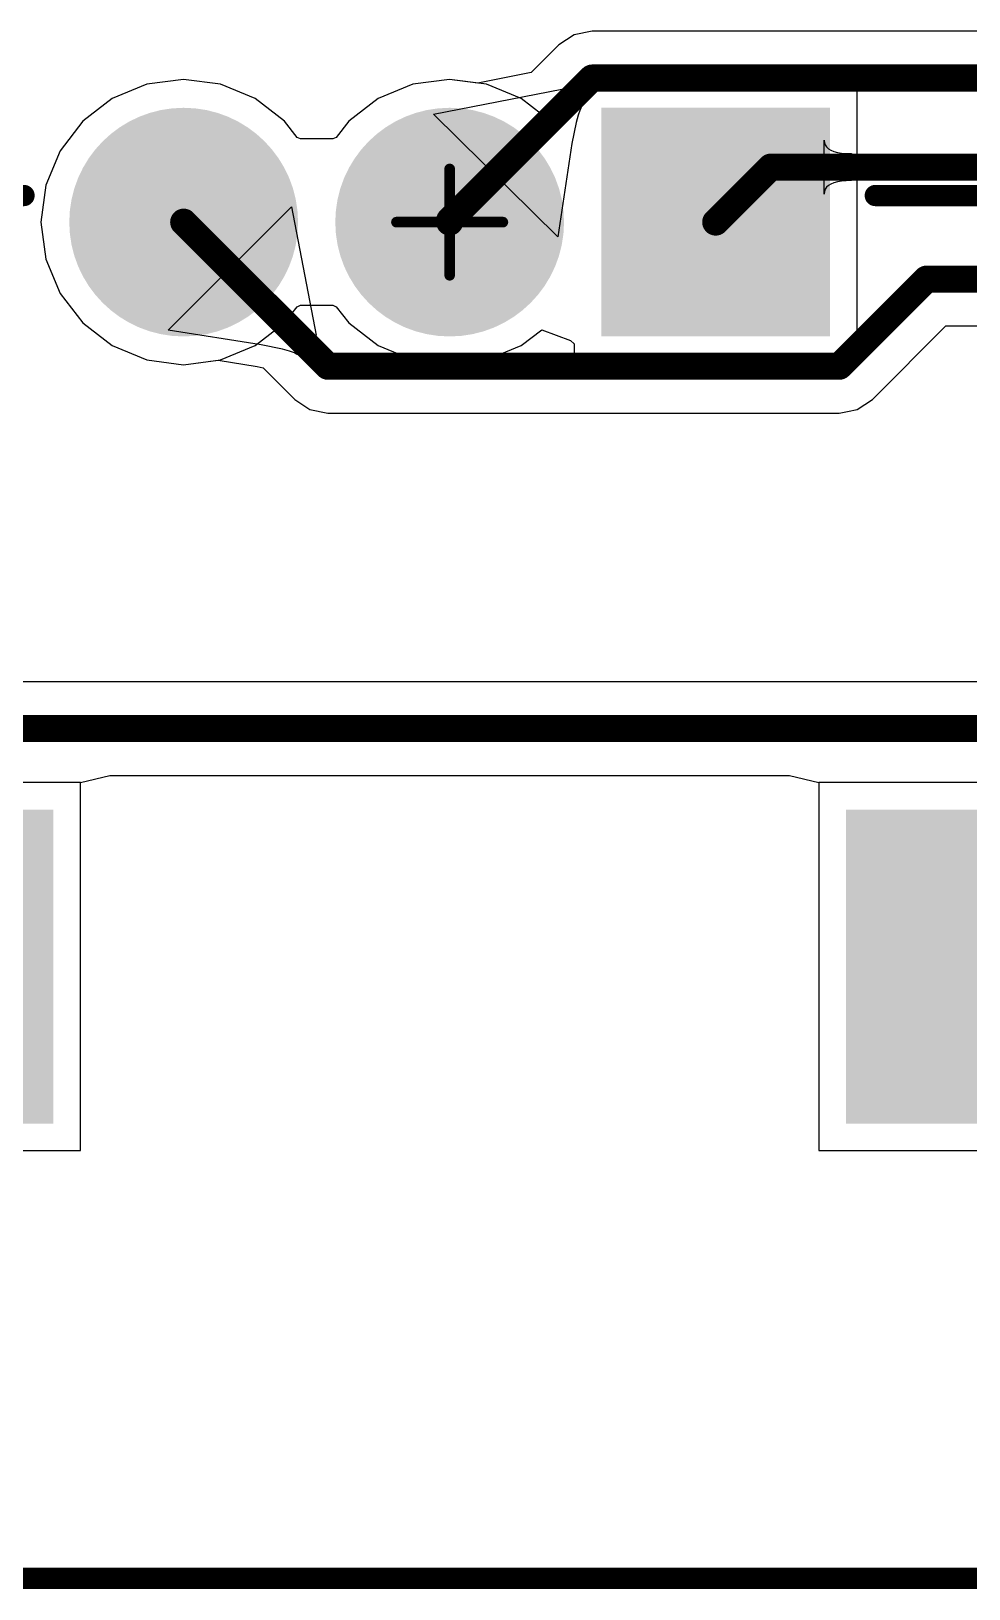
# Model space of a CAD drawing. Header units: inches. Extents: x -0.14 to 3.29, y -0.08 to 7.88.
# Drawn here: x 0.8 to 1.147, y 0.695 to 1.272 of the extents above; entities that cross this region are included whole.
import ezdxf

# ---------------------------------------------------------------- set-up
doc = ezdxf.new("R2010")
doc.units = ezdxf.units.IN
doc.header["$MEASUREMENT"] = 0
for name, color, linetype in [('Bottom Layer', 5, 'Continuous'), ('Bottom Solder', 6, 'Continuous'), ('Multi-Layer', 9, 'Continuous'), ('Pad Holes', 156, 'Continuous'), ('Top Courtyard', 56, 'Continuous'), ('Top Layer', 1, 'Continuous'), ('Top Overlay', 2, 'Continuous'), ('Top Solder', 216, 'Continuous')]:
    doc.layers.add(name, color=color, linetype=linetype)

# ---------------------------------------------------------------- blocks, each defined once
blk = doc.blocks.new('2EF88547_EDEF_4A49_A522_C215618D4BC7_281')
at = {"layer": 'Bottom Layer'}
for points in [[(-0.14862, 0.21949), (-0.2687, 0.21949), (-0.2687, 0.33169), (-0.14862, 0.33169)], [(0.14862, 0.33169), (0.2687, 0.33169), (0.2687, 0.21949), (0.14862, 0.21949)], [(-0.13878, 0.04035), (-0.05807, 0.04035), (-0.05807, -0.04036), (-0.13878, -0.04036)]]:
    blk.add_hatch(color=5, dxfattribs=at).paths.add_polyline_path(points)
h = blk.add_hatch(color=5, dxfattribs=at)
edge = h.paths.add_edge_path()
edge.add_arc((0, 0), 0.04035, 0, 360)
h = blk.add_hatch(color=5, dxfattribs=at)
edge = h.paths.add_edge_path()
edge.add_arc((0.09842, 0), 0.04035, 0, 360)
at = {"layer": 'Bottom Solder'}
for points in [[(-0.14665, 0.21752), (-0.27067, 0.21752), (-0.27067, 0.33366), (-0.14665, 0.33366)], [(0.14665, 0.33366), (0.27067, 0.33366), (0.27067, 0.21752), (0.14665, 0.21752)], [(-0.14075, 0.04232), (-0.0561, 0.04232), (-0.0561, -0.04232), (-0.14075, -0.04232)]]:
    blk.add_hatch(color=6, dxfattribs=at).paths.add_polyline_path(points)
h = blk.add_hatch(color=6, dxfattribs=at)
edge = h.paths.add_edge_path()
edge.add_arc((0, 0), 0.04232, 0, 360)
h = blk.add_hatch(color=6, dxfattribs=at)
edge = h.paths.add_edge_path()
edge.add_arc((0.09842, 0), 0.04232, 0, 360)
at = {"layer": 'Multi-Layer'}
for points in [[(-0.14862, 0.21949), (-0.2687, 0.21949), (-0.2687, 0.33169), (-0.14862, 0.33169)], [(0.14862, 0.33169), (0.2687, 0.33169), (0.2687, 0.21949), (0.14862, 0.21949)], [(-0.13878, 0.04035), (-0.05807, 0.04035), (-0.05807, -0.04036), (-0.13878, -0.04036)]]:
    blk.add_hatch(color=9, dxfattribs=at).paths.add_polyline_path(points)
h = blk.add_hatch(color=9, dxfattribs=at)
edge = h.paths.add_edge_path()
edge.add_arc((0, 0), 0.04035, 0, 360)
h = blk.add_hatch(color=9, dxfattribs=at)
edge = h.paths.add_edge_path()
edge.add_arc((0.09842, 0), 0.04035, 0, 360)
at = {"layer": 'Pad Holes'}
for points in [[(-0.16929, 0.23228), (-0.24803, 0.23228), (-0.24803, 0.3189), (-0.16929, 0.3189)], [(0.16929, 0.3189), (0.24803, 0.3189), (0.24803, 0.23228), (0.16929, 0.23228)]]:
    blk.add_hatch(color=7, dxfattribs=at).paths.add_polyline_path(points)
h = blk.add_hatch(color=7, dxfattribs=at)
edge = h.paths.add_edge_path()
edge.add_arc((-0.09843, 0), 0.02362, 0, 360)
h = blk.add_hatch(color=7, dxfattribs=at)
edge = h.paths.add_edge_path()
edge.add_arc((0, 0), 0.02362, 0, 360)
h = blk.add_hatch(color=7, dxfattribs=at)
edge = h.paths.add_edge_path()
edge.add_arc((0.09842, 0), 0.02362, 0, 360)
at = {"layer": 'Top Layer'}
for points in [[(-0.14862, 0.21949), (-0.2687, 0.21949), (-0.2687, 0.33169), (-0.14862, 0.33169)], [(0.14862, 0.33169), (0.2687, 0.33169), (0.2687, 0.21949), (0.14862, 0.21949)], [(-0.13878, 0.04035), (-0.05807, 0.04035), (-0.05807, -0.04036), (-0.13878, -0.04036)]]:
    blk.add_hatch(color=1, dxfattribs=at).paths.add_polyline_path(points)
h = blk.add_hatch(color=1, dxfattribs=at)
edge = h.paths.add_edge_path()
edge.add_arc((0, 0), 0.04035, 0, 360)
h = blk.add_hatch(color=1, dxfattribs=at)
edge = h.paths.add_edge_path()
edge.add_arc((0.09842, 0), 0.04035, 0, 360)
at = {"layer": 'Top Solder'}
for points in [[(-0.14665, 0.21752), (-0.27067, 0.21752), (-0.27067, 0.33366), (-0.14665, 0.33366)], [(0.14665, 0.33366), (0.27067, 0.33366), (0.27067, 0.21752), (0.14665, 0.21752)], [(-0.14075, 0.04232), (-0.0561, 0.04232), (-0.0561, -0.04232), (-0.14075, -0.04232)]]:
    blk.add_hatch(color=216, dxfattribs=at).paths.add_polyline_path(points)
h = blk.add_hatch(color=216, dxfattribs=at)
edge = h.paths.add_edge_path()
edge.add_arc((0, 0), 0.04232, 0, 360)
h = blk.add_hatch(color=216, dxfattribs=at)
edge = h.paths.add_edge_path()
edge.add_arc((0.09842, 0), 0.04232, 0, 360)
at = {"layer": 'Top Courtyard'}
for points in [[(0, 0.01968, 0.00394, 0.00394, 0), (0, -0.01969, 0.00394, 0.00394, 0)], [(0.01968, 0, 0.00394, 0.00394, 0), (-0.01969, 0, 0.00394, 0.00394, 0)]]:
    blk.add_lwpolyline(points, format="xyseb", dxfattribs=at)
for points in [[(-0.00098, 0.01968, 0.00197, 0.00197, 1), (0.00098, 0.01968, 0.00197, 0.00197, 1)], [(-0.02067, 0, 0.00197, 0.00197, 1), (-0.0187, 0, 0.00197, 0.00197, 1)], [(0.0187, 0, 0.00197, 0.00197, 1), (0.02067, 0, 0.00197, 0.00197, 1)], [(-0.00098, -0.01969, 0.00197, 0.00197, 1), (0.00098, -0.01969, 0.00197, 0.00197, 1)]]:
    blk.add_lwpolyline(points, format="xyseb", close=True, dxfattribs=at)
at = {"layer": 'Top Overlay'}
for points in [[(0.23622, 0.50197, 0.00787, 0.00787, 0), (-0.23622, 0.50197, 0.00787, 0.00787, 0)], [(-0.23622, 0.50197, 0.00787, 0.00787, 0), (-0.23622, 0.35433, 0.00787, 0.00787, 0)], [(0.23622, 0.50197, 0.00787, 0.00787, 0), (0.23622, 0.35433, 0.00787, 0.00787, 0)], [(-0.23622, 0.20669, 0.00787, 0.00787, 0), (-0.23622, -0.00984, 0.00787, 0.00787, 0)], [(0.23622, 0.20669, 0.00787, 0.00787, 0), (0.23622, -0.00984, 0.00787, 0.00787, 0)], [(-0.15748, -0.00984, 0.00787, 0.00787, 0), (-0.23622, -0.00984, 0.00787, 0.00787, 0)], [(0.23622, -0.00984, 0.00787, 0.00787, 0), (0.15748, -0.00984, 0.00787, 0.00787, 0)]]:
    blk.add_lwpolyline(points, format="xyseb", dxfattribs=at)
for points in [[(-0.23819, 0.50197, 0.00394, 0.00394, 1), (-0.23425, 0.50197, 0.00394, 0.00394, 1)], [(-0.23819, 0.50197, 0.00394, 0.00394, 1), (-0.23425, 0.50197, 0.00394, 0.00394, 1)], [(0.23425, 0.50197, 0.00394, 0.00394, 1), (0.23819, 0.50197, 0.00394, 0.00394, 1)], [(0.23425, 0.50197, 0.00394, 0.00394, 1), (0.23819, 0.50197, 0.00394, 0.00394, 1)], [(-0.23819, 0.35433, 0.00394, 0.00394, 1), (-0.23425, 0.35433, 0.00394, 0.00394, 1)], [(0.23425, 0.35433, 0.00394, 0.00394, 1), (0.23819, 0.35433, 0.00394, 0.00394, 1)], [(-0.23819, 0.20669, 0.00394, 0.00394, 1), (-0.23425, 0.20669, 0.00394, 0.00394, 1)], [(0.23425, 0.20669, 0.00394, 0.00394, 1), (0.23819, 0.20669, 0.00394, 0.00394, 1)], [(-0.23819, -0.00984, 0.00394, 0.00394, 1), (-0.23425, -0.00984, 0.00394, 0.00394, 1)], [(-0.23819, -0.00984, 0.00394, 0.00394, 1), (-0.23425, -0.00984, 0.00394, 0.00394, 1)], [(-0.15945, -0.00984, 0.00394, 0.00394, 1), (-0.15551, -0.00984, 0.00394, 0.00394, 1)], [(0.15551, -0.00984, 0.00394, 0.00394, 1), (0.15945, -0.00984, 0.00394, 0.00394, 1)], [(0.23425, -0.00984, 0.00394, 0.00394, 1), (0.23819, -0.00984, 0.00394, 0.00394, 1)], [(0.23425, -0.00984, 0.00394, 0.00394, 1), (0.23819, -0.00984, 0.00394, 0.00394, 1)]]:
    blk.add_lwpolyline(points, format="xyseb", close=True, dxfattribs=at)

msp = doc.modelspace()

# ---------------------------------------------------------------- linework, layer by layer
at = {"layer": 'Bottom Layer'}
for p, q in [((0.84263, 1.25227), (0.8299, 1.24699)), ((0.8563, 1.25407), (0.84263, 1.25227)), ((0.86997, 1.25227), (0.8563, 1.25407)), ((0.8827, 1.24699), (0.86997, 1.25227)), ((0.94106, 1.25227), (0.92832, 1.24699)), ((0.95472, 1.25407), (0.94106, 1.25227)), ((0.96839, 1.25227), (0.95472, 1.25407)), ((0.98113, 1.24699), (0.96839, 1.25227)), ((1.1055, 1.25362), (1.0008, 1.25362)), ((1.0008, 1.25362), (1.0008, 1.24636)), ((1.1055, 1.14891), (1.1055, 1.25362)), ((0.8299, 1.24699), (0.81896, 1.2386)), ((0.89364, 1.2386), (0.8827, 1.24699)), ((0.92832, 1.24699), (0.91738, 1.2386)), ((0.9888, 1.24111), (0.98113, 1.24699)), ((1.0008, 1.24636), (0.9994, 1.24512)), ((0.9994, 1.24512), (0.9888, 1.24111)), ((0.81896, 1.2386), (0.81057, 1.22766)), ((0.89825, 1.2326), (0.89364, 1.2386)), ((0.91738, 1.2386), (0.91278, 1.2326)), ((0.89949, 1.23203), (0.89825, 1.2326)), ((0.91154, 1.23203), (0.89949, 1.23203)), ((0.91278, 1.2326), (0.91154, 1.23203)), ((0.81057, 1.22766), (0.80529, 1.21493)), ((0.80529, 1.21493), (0.80349, 1.20126)), ((0.80349, 1.20126), (0.80529, 1.18759)), ((0.80529, 1.18759), (0.81057, 1.17486)), ((0.81057, 1.17486), (0.81896, 1.16392)), ((0.89825, 1.16993), (0.89949, 1.1705)), ((0.89949, 1.1705), (0.91154, 1.1705)), ((0.91154, 1.1705), (0.91278, 1.16993)), ((0.89364, 1.16392), (0.89825, 1.16993)), ((0.91278, 1.16993), (0.91738, 1.16392)), ((0.81896, 1.16392), (0.8299, 1.15553)), ((0.8827, 1.15553), (0.89364, 1.16392)), ((0.91738, 1.16392), (0.92832, 1.15553)), ((0.98113, 1.15553), (0.9888, 1.16141)), ((0.9888, 1.16141), (0.9994, 1.1574)), ((0.8299, 1.15553), (0.84263, 1.15025)), ((0.86997, 1.15025), (0.8827, 1.15553)), ((0.92832, 1.15553), (0.94106, 1.15025)), ((0.96839, 1.15025), (0.98113, 1.15553)), ((0.9994, 1.1574), (1.0008, 1.15616)), ((1.0008, 1.15616), (1.0008, 1.14891)), ((0.84263, 1.15025), (0.8563, 1.14845)), ((0.8563, 1.14845), (0.86997, 1.15025)), ((0.94106, 1.15025), (0.95472, 1.14845)), ((0.95472, 1.14845), (0.96839, 1.15025)), ((1.0008, 1.14891), (1.1055, 1.14891)), ((0.8181, 0.99377), (0.67402, 0.99377)), ((0.8181, 0.85757), (0.8181, 0.99377)), ((1.23543, 0.99377), (1.09135, 0.99377)), ((1.09135, 0.99377), (1.09135, 0.85757)), ((0.67402, 0.85757), (0.8181, 0.85757)), ((1.09135, 0.85757), (1.23543, 0.85757))]:
    msp.add_line(p, q, dxfattribs=at)
at = {"layer": 'Top Layer'}
for p, q in [((1.00078, 1.27063), (0.99515, 1.26687)), ((1.00741, 1.27195), (1.00078, 1.27063)), ((1.44779, 1.27195), (1.00741, 1.27195)), ((1.00741, 1.27195), (1.00741, 1.27195)), ((0.99515, 1.26687), (0.98488, 1.2566)), ((0.84263, 1.25227), (0.8299, 1.24699)), ((0.8563, 1.25407), (0.84263, 1.25227)), ((0.86997, 1.25227), (0.8563, 1.25407)), ((0.8827, 1.24699), (0.86997, 1.25227)), ((0.94106, 1.25227), (0.92832, 1.24699)), ((0.95472, 1.25407), (0.94106, 1.25227)), ((0.96509, 1.2527), (0.95472, 1.25407)), ((0.98488, 1.2566), (0.96509, 1.2527)), ((0.8299, 1.24699), (0.81896, 1.2386)), ((0.89364, 1.2386), (0.8827, 1.24699)), ((0.92832, 1.24699), (0.91738, 1.2386)), ((0.94875, 1.24117), (0.99625, 1.25052)), ((0.99625, 1.25052), (1.0034, 1.24353)), ((0.99472, 1.19587), (0.94875, 1.24117)), ((1.00222, 1.24079), (1.00152, 1.23815)), ((1.00284, 1.24259), (1.00222, 1.24079)), ((1.0034, 1.24353), (1.00284, 1.24259)), ((0.81896, 1.2386), (0.81057, 1.22766)), ((0.89825, 1.2326), (0.89364, 1.2386)), ((0.91738, 1.2386), (0.91278, 1.2326)), ((1.00152, 1.23815), (0.99992, 1.23031)), ((0.89949, 1.23203), (0.89825, 1.2326)), ((0.91154, 1.23203), (0.89949, 1.23203)), ((0.91278, 1.2326), (0.91154, 1.23203)), ((0.99992, 1.23031), (0.99472, 1.19587)), ((1.09326, 1.21162), (1.09326, 1.23162)), ((1.09326, 1.23162), (1.09337, 1.23067)), ((1.09337, 1.23067), (1.09367, 1.22982)), ((1.09367, 1.22982), (1.09417, 1.22907)), ((1.09417, 1.22907), (1.09488, 1.22842)), ((1.09488, 1.22842), (1.09579, 1.22787)), ((0.81057, 1.22766), (0.80529, 1.21493)), ((1.09579, 1.22787), (1.09691, 1.22742)), ((1.09691, 1.22742), (1.09822, 1.22707)), ((1.09822, 1.22707), (1.09974, 1.22682)), ((1.09974, 1.22682), (1.10146, 1.22667)), ((1.10146, 1.22667), (1.10338, 1.22662)), ((1.10338, 1.22662), (1.10338, 1.21662)), ((1.10338, 1.21662), (1.10146, 1.21657)), ((0.80529, 1.21493), (0.80349, 1.20126)), ((1.09337, 1.21257), (1.09326, 1.21162)), ((1.09367, 1.21342), (1.09337, 1.21257)), ((1.09417, 1.21417), (1.09367, 1.21342)), ((1.09488, 1.21482), (1.09417, 1.21417)), ((1.09579, 1.21537), (1.09488, 1.21482)), ((1.09691, 1.21582), (1.09579, 1.21537)), ((1.09822, 1.21617), (1.09691, 1.21582)), ((1.09974, 1.21642), (1.09822, 1.21617)), ((1.10146, 1.21657), (1.09974, 1.21642)), ((0.85062, 1.16131), (0.89625, 1.20694)), ((0.89625, 1.20694), (0.90527, 1.15936)), ((0.80349, 1.20126), (0.80529, 1.18759)), ((0.80529, 1.18759), (0.81057, 1.17486)), ((0.81057, 1.17486), (0.81896, 1.16392)), ((0.81896, 1.16392), (0.8299, 1.15553)), ((0.88499, 1.15586), (0.85062, 1.16131)), ((0.90527, 1.15936), (0.8982, 1.15229)), ((1.11115, 1.13565), (1.13832, 1.16283)), ((1.13832, 1.16283), (1.21599, 1.16283)), ((0.8299, 1.15553), (0.84263, 1.15025)), ((0.89281, 1.1542), (0.88499, 1.15586)), ((0.89546, 1.15349), (0.89281, 1.1542)), ((0.89725, 1.15285), (0.89546, 1.15349)), ((0.84263, 1.15025), (0.8563, 1.14845)), ((0.8563, 1.14845), (0.86903, 1.15013)), ((0.86903, 1.15013), (0.88351, 1.14783)), ((0.88351, 1.14783), (0.88567, 1.14738)), ((0.8982, 1.15229), (0.89725, 1.15285)), ((0.88567, 1.14738), (0.8974, 1.13565)), ((0.8974, 1.13565), (0.90302, 1.13189)), ((0.90302, 1.13189), (0.90965, 1.13057)), ((0.90965, 1.13057), (0.90965, 1.13057)), ((0.90965, 1.13057), (1.09889, 1.13057)), ((1.09889, 1.13057), (1.10189, 1.13117)), ((1.10189, 1.13117), (1.10552, 1.13189)), ((1.10552, 1.13189), (1.11115, 1.13565)), ((1.10552, 1.13189), (1.10552, 1.13189)), ((1.11115, 1.13565), (1.11115, 1.13565)), ((1.11115, 1.13565), (1.11115, 1.13565)), ((1.28599, 1.03111), (0.69965, 1.03111)), ((0.8181, 0.99377), (0.829, 0.99645)), ((0.8181, 0.85757), (0.8181, 0.99377)), ((0.829, 0.99645), (1.08045, 0.99645)), ((1.08045, 0.99645), (1.09135, 0.99377)), ((1.09135, 0.99377), (1.09135, 0.98445)), ((1.09135, 0.98445), (1.09135, 0.85757)), ((0.67402, 0.85757), (0.8181, 0.85757)), ((1.09135, 0.85757), (1.23543, 0.85757))]:
    msp.add_line(p, q, dxfattribs=at)
for points in [[(0.95472, 1.20193, 0.01, 0.01, 0), (1.00741, 1.25461, 0.01, 0.01, 0)], [(1.00741, 1.25461, 0.01, 0.01, 0), (1.44779, 1.25461, 0.01, 0.01, 0)], [(1.05315, 1.20126, 0.01, 0.01, 0), (1.07351, 1.22162, 0.01, 0.01, 0)], [(1.07351, 1.22162, 0.01, 0.01, 0), (1.35499, 1.22162, 0.01, 0.01, 0)], [(0.8563, 1.20126, 0.01, 0.01, 0), (0.90965, 1.1479, 0.01, 0.01, 0)], [(0.95472, 1.20126, 0.01, 0.01, 0), (0.95472, 1.20193, 0.01, 0.01, 0)], [(1.09889, 1.1479, 0.01, 0.01, 0), (1.13114, 1.18016, 0.01, 0.01, 0)], [(1.13114, 1.18016, 0.01, 0.01, 0), (1.23496, 1.18016, 0.01, 0.01, 0)], [(0.90965, 1.1479, 0.01, 0.01, 0), (1.09889, 1.1479, 0.01, 0.01, 0)], [(0.69965, 1.01378, 0.01, 0.01, 0), (1.30496, 1.01378, 0.01, 0.01, 0)]]:
    msp.add_lwpolyline(points, format="xyseb", dxfattribs=at)
for points in [[(1.00491, 1.25461, 0.005, 0.005, 1), (1.00991, 1.25461, 0.005, 0.005, 1)], [(1.00491, 1.25461, 0.005, 0.005, 1), (1.00991, 1.25461, 0.005, 0.005, 1)], [(1.07101, 1.22162, 0.005, 0.005, 1), (1.07601, 1.22162, 0.005, 0.005, 1)], [(1.07101, 1.22162, 0.005, 0.005, 1), (1.07601, 1.22162, 0.005, 0.005, 1)], [(0.8538, 1.20126, 0.005, 0.005, 1), (0.8588, 1.20126, 0.005, 0.005, 1)], [(0.95222, 1.20193, 0.005, 0.005, 1), (0.95722, 1.20193, 0.005, 0.005, 1)], [(0.95222, 1.20193, 0.005, 0.005, 1), (0.95722, 1.20193, 0.005, 0.005, 1)], [(0.95222, 1.20126, 0.005, 0.005, 1), (0.95722, 1.20126, 0.005, 0.005, 1)], [(1.05065, 1.20126, 0.005, 0.005, 1), (1.05565, 1.20126, 0.005, 0.005, 1)], [(1.12864, 1.18016, 0.005, 0.005, 1), (1.13364, 1.18016, 0.005, 0.005, 1)], [(1.12864, 1.18016, 0.005, 0.005, 1), (1.13364, 1.18016, 0.005, 0.005, 1)], [(0.90715, 1.1479, 0.005, 0.005, 1), (0.91215, 1.1479, 0.005, 0.005, 1)], [(0.90715, 1.1479, 0.005, 0.005, 1), (0.91215, 1.1479, 0.005, 0.005, 1)], [(1.09639, 1.1479, 0.005, 0.005, 1), (1.10139, 1.1479, 0.005, 0.005, 1)], [(1.09639, 1.1479, 0.005, 0.005, 1), (1.10139, 1.1479, 0.005, 0.005, 1)]]:
    msp.add_lwpolyline(points, format="xyseb", close=True, dxfattribs=at)

# ---------------------------------------------------------------- block references
at = {"rotation": 180}
msp.add_blockref('2EF88547_EDEF_4A49_A522_C215618D4BC7_281', (0.95472, 1.20126), dxfattribs=at)

doc.saveas('drawing.dxf')
